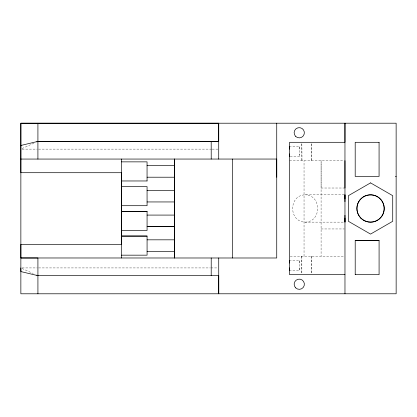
<?xml version="1.0" encoding="UTF-8"?>
<svg xmlns="http://www.w3.org/2000/svg" width="417" height="417" viewBox="0 0 417 417"><rect width="100%" height="100%" fill="white"/><g stroke="black" fill="none" stroke-linecap="round" stroke-linejoin="round"><path stroke-width="0.31" stroke-dasharray="2.08 1.56" d="M299.823 267.85L299.823 270.237L290.227 270.237M299.823 263.075L299.823 260.688L290.227 260.688M290.216 156.292L299.813 156.292L299.813 153.904M299.813 149.13L299.813 146.742L290.216 146.742M304.04 256.252L304.04 160.727M22.028 148.588L34.965 142.713M344.312 194.838L305.15 194.838C288.512 195.015 288.517 221.959 305.15 222.131L344.312 222.131M305.15 222.131C321.788 221.953 321.783 195.015 305.15 194.838M22.111 149.119L37.28 149.119M38.562 149.119L211.57 149.119M212.222 149.119L218.075 149.119M289.565 160.727L344.312 160.727M302.028 160.727L301.861 143.573M311.254 160.727L311.416 143.573M344.958 188.015L321.085 188.015L321.085 160.727L321.09 256.247M321.085 228.954L344.312 228.954M290.216 256.247L344.317 256.247M22.122 267.923L37.29 267.923M38.572 267.923L210.283 267.928M210.934 267.928L218.091 267.928M22.033 268.454L33.214 273.526M299.813 146.742L299.813 156.13M299.823 260.688L299.823 270.237M311.749 143.573L311.749 160.727M311.749 256.247L311.754 273.401M311.416 256.247L311.416 273.401M301.861 256.247L301.861 273.401M301.517 143.573L301.517 160.727M301.527 256.252L301.533 273.406"/><path stroke-width="0.63" d="M276.737 123.208L276.737 257.993L20.86 257.977L20.866 244.331L121.498 244.326L121.488 172.716L20.855 172.706L20.86 123.224L396.134 123.203L396.15 293.782L20.866 293.797L20.86 123.224L218.722 123.234L218.722 159.049M37.911 159.065L37.911 141.379L218.732 141.363L37.911 141.379L20.85 145.47M37.916 141.358L37.916 123.239M211.2 275.679L211.221 257.993M218.737 275.621L218.743 293.792L218.732 257.993M232.389 257.998L232.389 159.059M289.58 156.292L289.58 153.904M289.58 149.13L289.58 146.742L289.58 148.139M289.586 270.075L289.586 267.85M289.586 263.075L289.586 260.688M344.958 215.308L344.958 222.131L344.953 218.133M344.953 201.661L344.953 194.838L344.953 198.831M344.958 188.015L344.958 160.722M174.389 177.22L147.065 177.204M147.06 165.617L174.4 165.606M36.732 141.91L37.911 141.379M20.85 159.065L276.737 159.049L276.742 177.235M121.488 161.859L147.055 161.864L147.06 180.973M395.399 176.412L396.14 176.412M121.488 180.973L147.06 180.968M121.493 186.602L147.065 186.592L147.071 205.701L121.498 205.701M147.06 190.355L174.395 190.35M147.065 201.948L174.4 201.948M147.071 211.33L121.498 211.336L147.071 211.33L147.076 230.445L121.503 230.445M147.071 215.083L174.395 215.083M147.076 236.069L121.509 236.074L147.076 236.079L147.081 255.173L121.514 255.168M147.076 239.827L174.4 239.822M355.206 274.667L355.206 240.562L379.084 240.546L379.084 274.667L355.206 274.667M355.206 240.562L379.084 240.552M147.081 251.415L174.4 251.425M21.043 257.982L37.916 257.977L37.926 293.797M344.968 274.667L289.575 274.673L289.58 142.306L344.958 142.301L344.958 123.197L344.974 293.776M20.86 267.923L20.86 271.571L37.916 275.663L218.743 275.673M174.4 257.972L174.389 159.059M36.743 275.131L37.916 275.663M218.716 123.218L218.722 141.353M289.58 154.895L289.58 156.13M289.586 260.849L289.586 262.084M289.586 268.84L289.586 270.237M211.19 141.358L211.216 159.049M174.374 159.049L174.4 257.987M121.488 159.054L121.514 257.982M370.551 182.886L348.377 195.682L348.377 221.291L370.551 234.093L392.725 221.291L392.725 195.682L370.551 182.881M379.074 142.301L355.195 142.301L355.201 176.417L379.074 176.417L379.074 142.301M174.4 226.681L147.076 226.681L174.4 226.692M295.643 287.845A5.119 5.119 0 0 0 304.202 285.551A5.119 5.119 0 0 0 297.936 279.286A5.119 5.119 0 0 0 295.643 287.845M360.903 218.138A13.646 13.646 0 0 0 383.734 212.018A13.646 13.646 0 0 0 367.017 195.307A13.646 13.646 0 0 0 360.903 218.138A13.646 13.646 0 0 0 383.739 212.018A13.646 13.646 0 0 0 367.023 195.307A13.646 13.646 0 0 0 360.908 218.138M295.627 136.375A5.119 5.119 0 0 0 304.191 134.081A5.119 5.119 0 0 0 297.92 127.816A5.119 5.119 0 0 0 295.627 136.375"/></g></svg>
